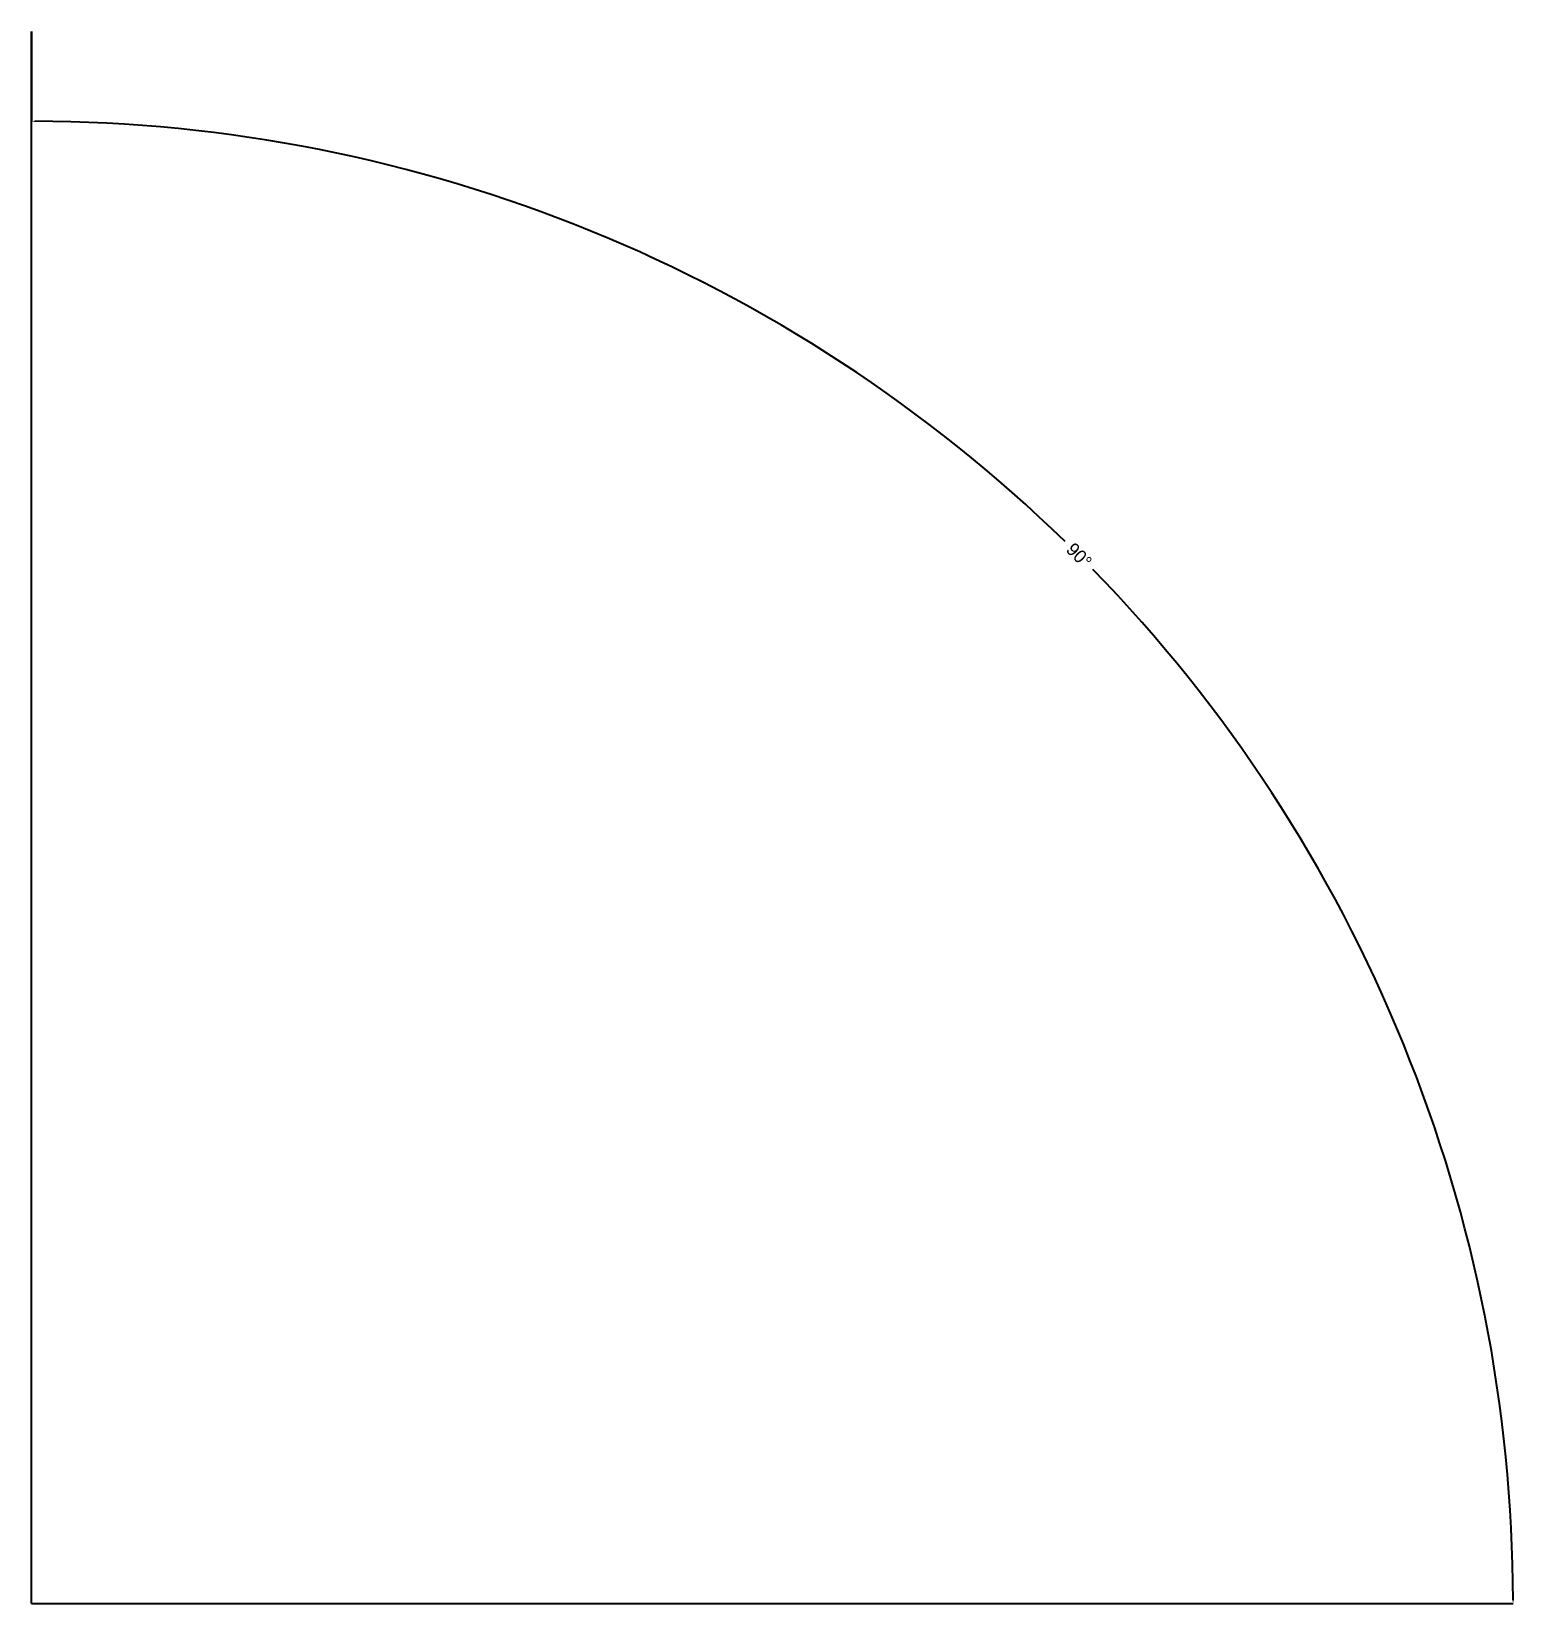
# Model space of a CAD drawing. Header units: millimetres. Extents: x 0 to 113, y 0 to 120.
import ezdxf

# ---------------------------------------------------------------- set-up
doc = ezdxf.new("R2010")
doc.units = ezdxf.units.MM
doc.dimstyles.get("Standard").update_dxf_attribs({"dimtxt": 2.5, "dimasz": 2.5, "dimexe": 1.25, "dimexo": 0.625, "dimtad": 1, "dimcen": 2.5, "dimazin": 3, "dimtfac": 1, "dimtmove": 0, "dimatfit": 3})

# ---------------------------------------------------------------- blocks, each defined once
blk = doc.blocks.new('_CLOSEDFILLED')
at = {"color": 0, "linetype": 'BYBLOCK'}
blk.add_solid([(-1, 0.16), (0, 0), (-1, -0.16)], dxfattribs=at)
blk = doc.blocks.new('*D1')
for p, q in [((0, 120), (0, 113.14)), ((100, 0), (113.14, 0))]:
    blk.add_line(p, q)
for start, end in [(45.7597, 89.8734), (0.1266, 44.2403)]:
    blk.add_arc((0, 0), 113.14, start, end)
at = {"layer": 'Defpoints'}
for p in [(0, 120), (80, 80), (0, 0), (100, 0)]:
    blk.add_point(p, dxfattribs=at)
at = {"xscale": 0.25, "yscale": 0.25}
for p, rotation in [((0, 113.14), 179.9366965090202), ((113.14, 0), 270.0633034909798)]:
    blk.add_blockref('_CLOSEDFILLED', p, dxfattribs=dict(at, rotation=rotation))
at = {"insert": (80, 80), "char_height": 1, "attachment_point": 5, "rotation": 315}
blk.add_mtext('90°', dxfattribs=at)

msp = doc.modelspace()

# ---------------------------------------------------------------- linework, layer by layer
for q in [(0, 120), (100, 0)]:
    msp.add_line((0, 0), q)

# ---------------------------------------------------------------- dimensions: what is measured, and where the dimension line sits
dim = msp.add_angular_dim_3p(base=(80, 80), center=(0, 0), p1=(100, 0), p2=(0, 120), dimstyle='Standard', override={"dimdec": 2})
dim.commit()
dim.dimension.update_dxf_attribs({"geometry": '*D1', "text_midpoint": (80, 80)})

doc.saveas('drawing.dxf')
